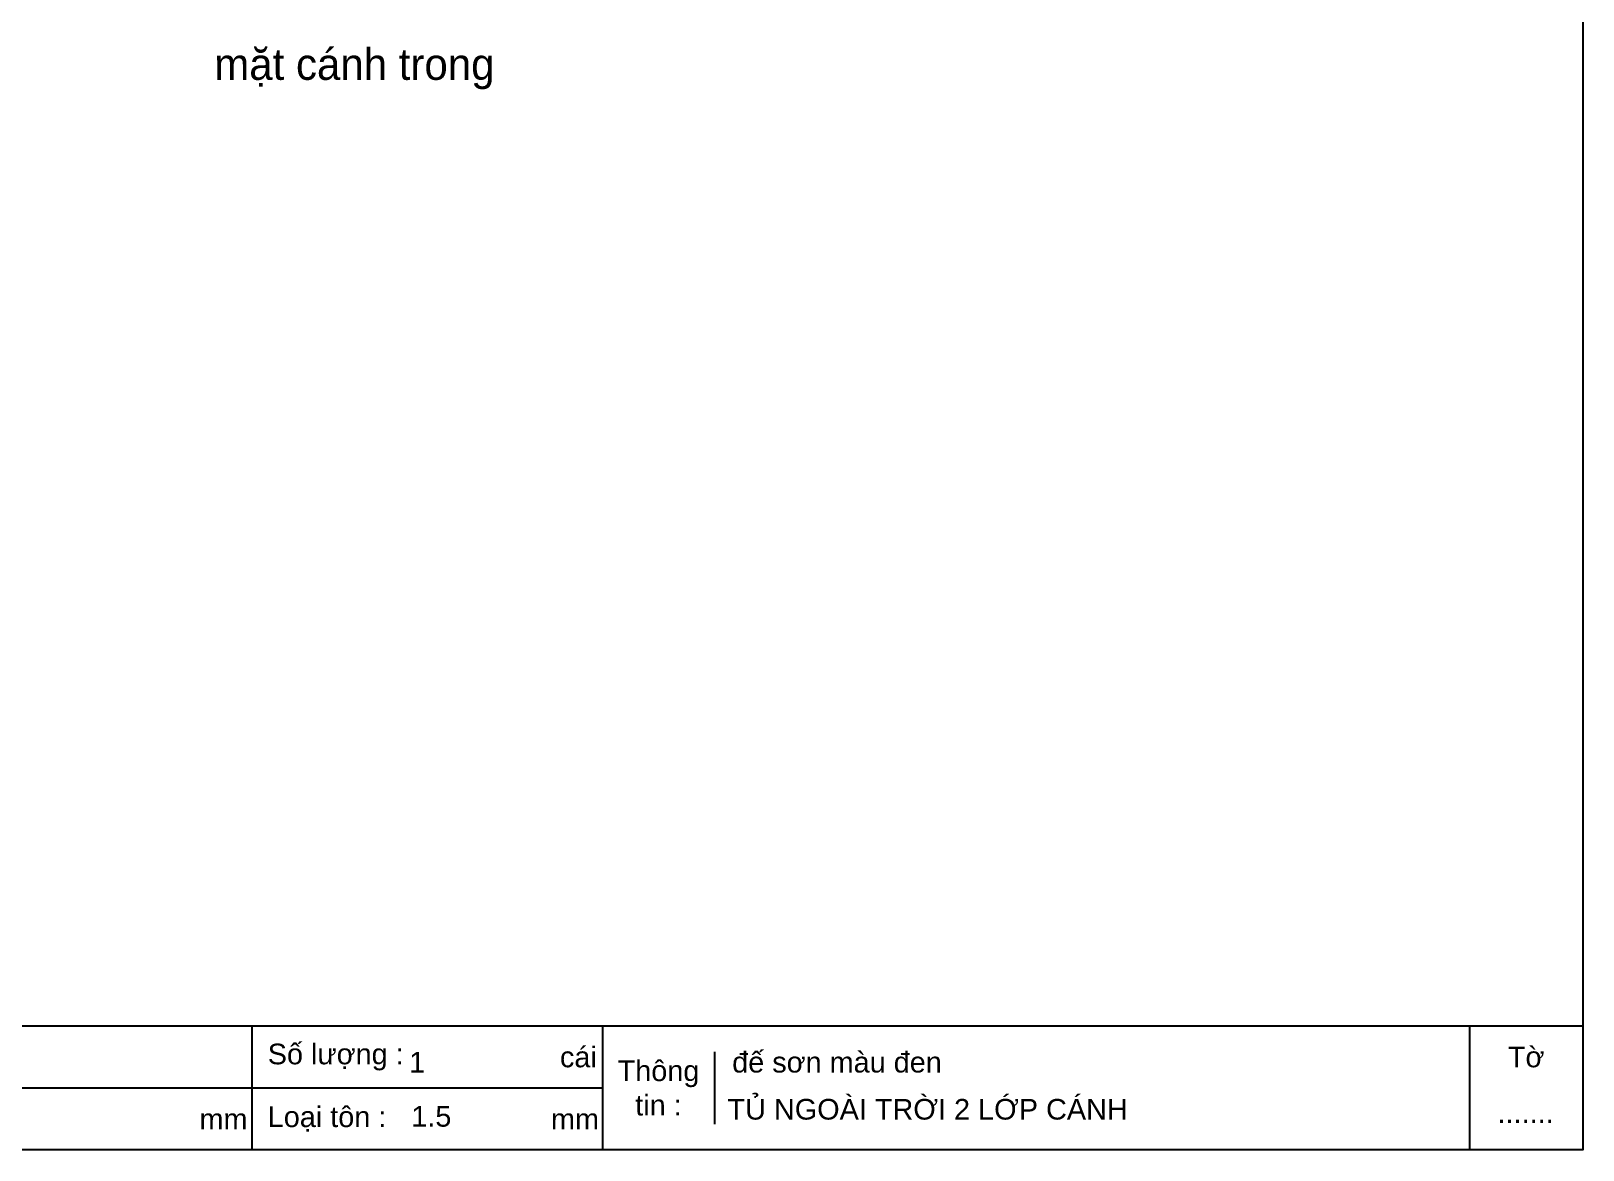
# Model space of a CAD drawing. Header units: millimetres. Extents: x 0 to 3804, y 0 to 2690.
# Drawn here: x 1878 to 3804, y 0 to 1389 of the extents above; entities that cross this region are included whole.
import ezdxf

# ---------------------------------------------------------------- set-up
doc = ezdxf.new("R2010")
doc.units = ezdxf.units.MM
doc.styles.add('Arial', font='arial.ttf')

# ---------------------------------------------------------------- blocks, each defined once
blk = doc.blocks.new('KHUNG CHUẨN')
at = {"color": 7}
for p, q in [((19889.2, -28535.2), (16919.2, -28535.2)), ((18599.2, -28535.2), (18599.2, -28655.2)), ((18939.2, -28535.2), (18939.2, -28655.2)), ((19779.2, -28535.2), (19779.2, -28655.2)), ((19047.6, -28560.2), (19047.6, -28630.2)), ((18939.2, -28595.2), (16919.2, -28595.2))]:
    blk.add_line(p, q, dxfattribs=at)
blk.add_lwpolyline([(16919.2, -26555.2), (19889.2, -26555.2), (19889.2, -28655.2), (16919.2, -28655.2)], close=True, dxfattribs=at)
at = {"color": 2, "char_height": 20, "style": 'Arial'}
for s, insert, width, attachment_point in [('  Số lượng :', (18599.2, -28565.2), 917.634, 4), ('cái', (18897.9, -28565.2), 63.517, 4), ('Tờ', (19834.2, -28565.2), 110, 5), ('Thông\\Ptin :', (18993.4, -28595.2), 108.311, 5), ('  Loại tôn :', (18599.2, -28625.2), 917.634, 4), ('mm', (18548.6, -28625.2), 73.831, 4), ('mm', (18889.2, -28625.2), 917.634, 4)]:
    blk.add_mtext(s, dxfattribs=dict(at, insert=insert, width=width, attachment_point=attachment_point))
at = {"color": 3, "style": 'Arial'}
for tag, p in [('#01', (17055.6, -28580.1)), ('#02', (17431.4, -28580.1)), ('#03', (18030.6, -28580.1)), ('#08', (18751.7, -28580.1)), ('#10', (19064.8, -28580.1)), ('#04', (17024.8, -28634.6)), ('#05', (17308.5, -28633)), ('#06', (17632.7, -28633.7)), ('#07', (18002, -28634.7)), ('#09', (18753.8, -28632.6)), ('#11', (19060.3, -28625.7)), ('#12', (19806.5, -28628.9))]:
    blk.add_attdef(tag, p, '', height=20, dxfattribs=at)

msp = doc.modelspace()

# ---------------------------------------------------------------- block references
at = {"color": 3}
ref = msp.add_blockref('KHUNG CHUẨN', (-21670.1, 36701.4), dxfattribs=dict(at, xscale=1.280794679990776, yscale=1.280794679990776, zscale=1.280794679990776))
ref.add_attrib('#08', '1', (2347, 96.1), dxfattribs={"color": 3, "height": 25.6, "style": 'Arial'})
ref.add_attrib('#09', '1.5', (2349.7, 28.9), dxfattribs={"color": 3, "height": 25.62, "style": 'Arial'})
ref.add_attrib('#10', 'đế sơn màu đen', (2748, 96.1), dxfattribs={"color": 3, "height": 25.616, "style": 'Arial'})
ref.add_attrib('#11', 'TỦ NGOÀI TRỜI 2 LỚP CÁNH', (2742.2, 37.7), dxfattribs={"color": 3, "height": 25.616, "style": 'Arial'})
ref.add_attrib('#12', '.......', (3697.9, 33.6), dxfattribs={"color": 3, "height": 25.62, "style": 'Arial'})

# ---------------------------------------------------------------- texts
at = {"color": 2, "insert": (2279.1, 1341.6), "char_height": 39, "width": 775, "attachment_point": 5}
msp.add_mtext('mặt cánh trong', dxfattribs=at)

doc.saveas('drawing.dxf')
